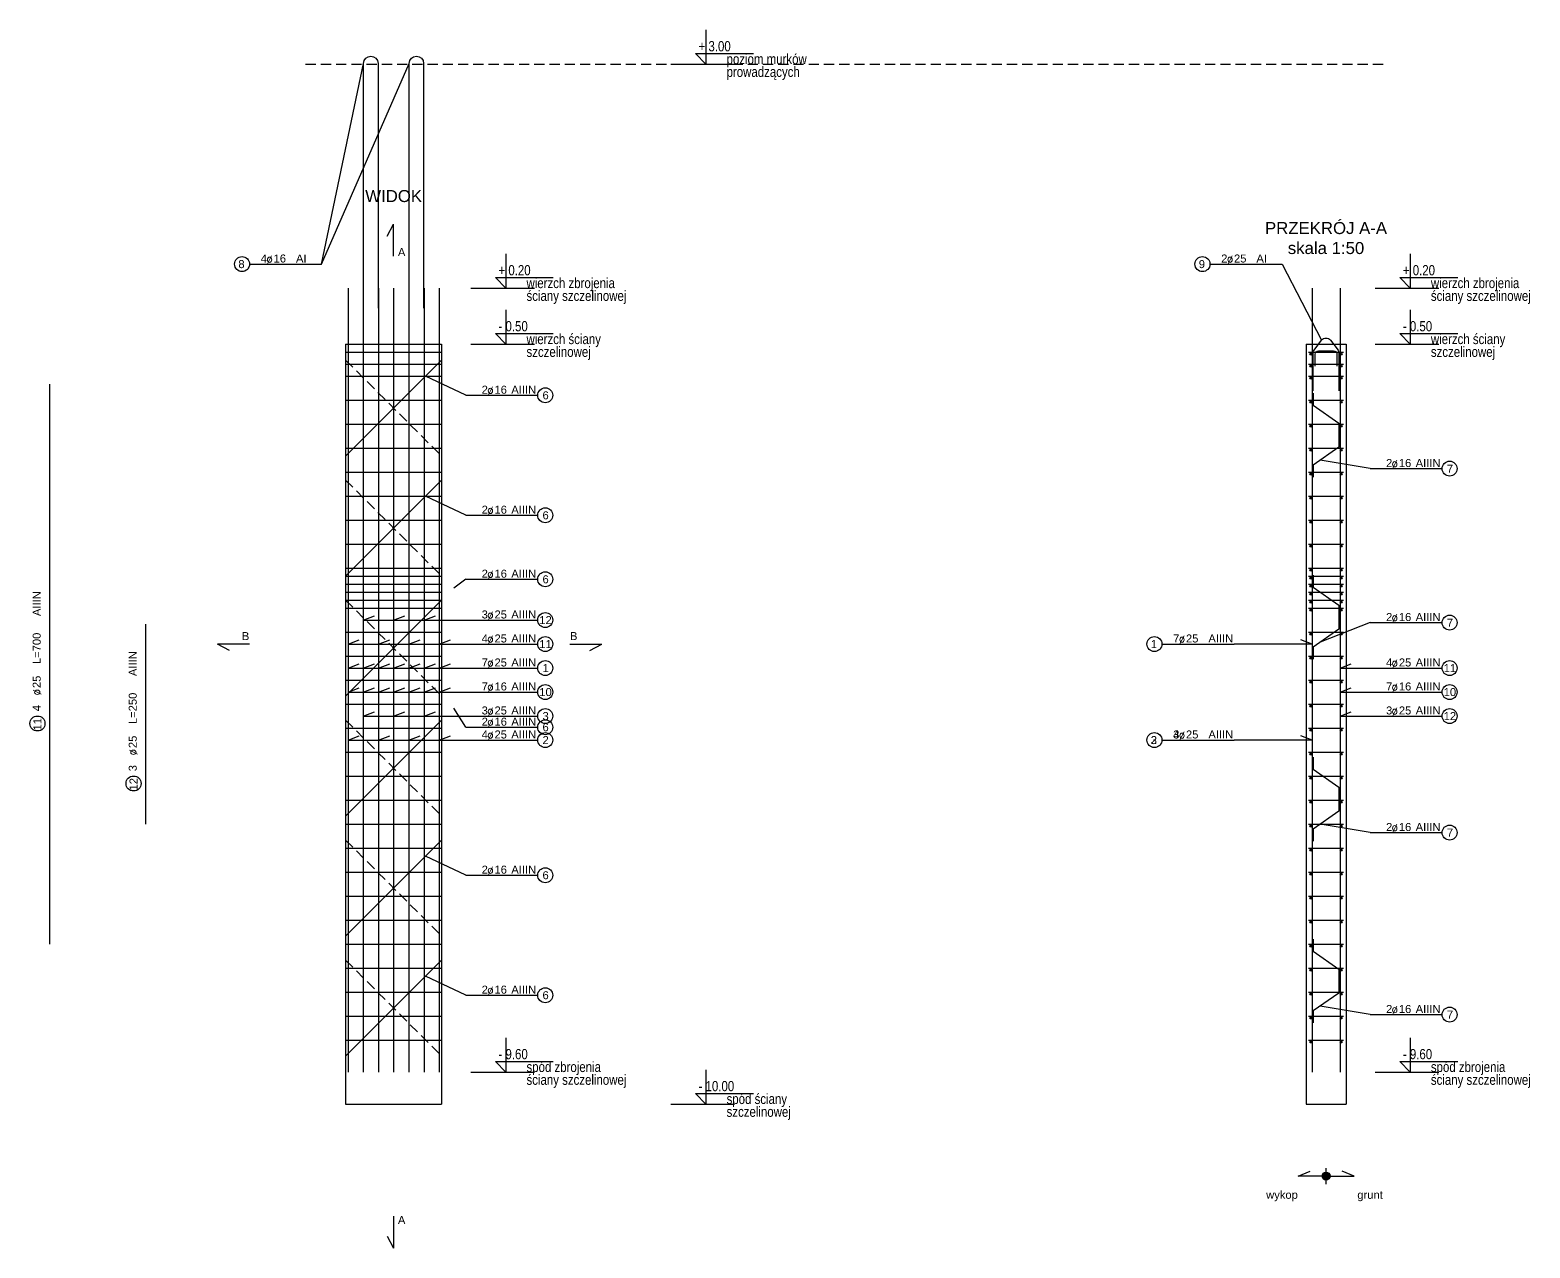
# Model space of a CAD drawing. Extents: x -5033 to 9347, y -16423 to -2430.
# Drawn here: x -1394 to 480, y -16423 to -14900 of the extents above; entities that cross this region are included whole.
import ezdxf
from ezdxf.enums import TextEntityAlignment as Align

# ---------------------------------------------------------------- set-up
doc = ezdxf.new("R2010")
doc.units = 0
doc.header["$MEASUREMENT"] = 0
doc.linetypes.add('DASHED', pattern=[19.05, 12.7, -6.35])
for name, color, linetype in [('__SOL-KOTY_WYSOKOSCIOWE', 4, 'CONTINUOUS'), ('__SOL-OPISY', 4, 'CONTINUOUS'), ('__SOL-PRZERYWANA', 253, 'DASHED'), ('__SOL-WIDOK', 4, 'CONTINUOUS'), ('__SOL-ZBROJENIE', 3, 'CONTINUOUS')]:
    doc.layers.add(name, color=color, linetype=linetype)
doc.styles.add('ARIAL', font='arial.ttf', dxfattribs={"height": 2.5})
doc.styles.add('SIMPLEX', font='SIMPLEX.SHX', dxfattribs={"width": 0.8})
doc.styles.get("Standard").update_dxf_attribs({"font": 'arial.ttf'})

# ---------------------------------------------------------------- blocks, each defined once
blk = doc.blocks.new('OPIS_PRET_BEZ_LINII')
at = {"layer": '__SOL-OPISY'}
blk.add_circle((25.7, 0), 9.36, dxfattribs=at)
at = {"layer": '__SOL-OPISY', "style": 'SIMPLEX', "width": 0.9}
blk.add_text(' %%c ', height=10, dxfattribs=at).set_placement((64.7, -4.8), align=Align.CENTER)
at = {"layer": '__SOL-OPISY', "style": 'ARIAL', "width": 0.8}
blk.add_attdef('NUMER', text='', height=10, dxfattribs=at).set_placement((25.7, 0), align=Align.MIDDLE)
blk.add_attdef('ILOSC', text='', height=10, dxfattribs=at).set_placement((56.9, -5.1), align=Align.RIGHT)
for tag, p in [('SREDNICA', (71, -5.1)), ('DLUGOSC', (95.1, -5.2)), ('STAL', (144.7, -5.2))]:
    blk.add_attdef(tag, p, '', height=10, dxfattribs=at)
blk = doc.blocks.new('OPIS_PRAWY')
at = {"layer": '__SOL-OPISY'}
blk.add_line((0, 0), (90, 0), dxfattribs=at)
blk.add_circle((99.4, 0), 9.36, dxfattribs=at)
at = {"layer": '__SOL-OPISY', "style": 'SIMPLEX', "width": 0.9}
blk.add_text(' %%c ', height=10, dxfattribs=at).set_placement((20.9, 0.5))
at = {"layer": '__SOL-OPISY', "style": 'ARIAL', "width": 0.8}
blk.add_attdef('ILOSC', text='', height=10, dxfattribs=at).set_placement((27.1, 0.1), align=Align.RIGHT)
for tag, p in [('SREDNICA', (35.4, 0.1)), ('STAL', (58.4, 0.5))]:
    blk.add_attdef(tag, p, '', height=10, dxfattribs=at)
for tag, p in [('NUMER', (99.4, 0)), ('DLUGOSC', (52.8, -6.1))]:
    blk.add_attdef(tag, text='', height=10, dxfattribs=at).set_placement(p, align=Align.MIDDLE)
blk = doc.blocks.new('OPIS_LEWY')
at = {"layer": '__SOL-OPISY'}
blk.add_line((-90, 0), (0, 0), dxfattribs=at)
blk.add_circle((-99.4, 0), 9.36, dxfattribs=at)
at = {"layer": '__SOL-OPISY', "style": 'SIMPLEX', "width": 0.9}
blk.add_text(' %%c ', height=10, dxfattribs=at).set_placement((-75, 0.5))
at = {"layer": '__SOL-OPISY', "style": 'ARIAL', "width": 0.8}
for tag, p in [('NUMER', (-99.4, 0)), ('DLUGOSC', (-58.9, -6.6))]:
    blk.add_attdef(tag, text='', height=10, dxfattribs=at).set_placement(p, align=Align.MIDDLE)
blk.add_attdef('ILOSC', text='', height=10, dxfattribs=at).set_placement((-74, 0.1), align=Align.RIGHT)
for tag, p in [('SREDNICA', (-65.8, 0.1)), ('STAL', (-42.7, 0.3))]:
    blk.add_attdef(tag, p, '', height=10, dxfattribs=at)
blk = doc.blocks.new('KOTA')
at = {"layer": '__SOL-KOTY_WYSOKOSCIOWE'}
for p, q in [((0, 33.4), (0, 0)), ((-34, 0), (28, 0)), ((0, 0), (-9.9, 10.4)), ((-9.9, 10.4), (46.5, 10.4))]:
    blk.add_line(p, q, dxfattribs=at)
at = {"layer": '__SOL-KOTY_WYSOKOSCIOWE', "style": 'ARIAL', "width": 0.8}
blk.add_attdef('RZEDNA', (500.5, 15.9), '', height=10.4, dxfattribs=at)

msp = doc.modelspace()

# ---------------------------------------------------------------- hatches: boundary and pattern name
at = {"layer": '__SOL-OPISY'}
msp.add_hatch(color=256, dxfattribs=at).paths.add_polyline_path([(230, -16333, 1), (220, -16333, 1)])
at = {"layer": '__SOL-ZBROJENIE'}
for points in [[(207.2, -15305.5, 1), (204.8, -15305.5, 1)], [(245.2, -15305.5, 1), (242.8, -15305.5, 1)], [(207.2, -15320.5, 1), (204.8, -15320.5, 1)], [(245.2, -15320.5, 1), (242.8, -15320.5, 1)], [(207.2, -15335.5, 1), (204.8, -15335.5, 1)], [(245.2, -15335.5, 1), (242.8, -15335.5, 1)], [(207.2, -15365.5, 1), (204.8, -15365.5, 1)], [(245.2, -15365.5, 1), (242.8, -15365.5, 1)], [(207.2, -15395.5, 1), (204.8, -15395.5, 1)], [(245.2, -15395.5, 1), (242.8, -15395.5, 1)], [(207.2, -15425.5, 1), (204.8, -15425.5, 1)], [(245.2, -15425.5, 1), (242.8, -15425.5, 1)], [(207.2, -15455.5, 1), (204.8, -15455.5, 1)], [(245.2, -15455.5, 1), (242.8, -15455.5, 1)], [(207.2, -15485.5, 1), (204.8, -15485.5, 1)], [(245.2, -15485.5, 1), (242.8, -15485.5, 1)], [(207.2, -15515.5, 1), (204.8, -15515.5, 1)], [(245.2, -15515.5, 1), (242.8, -15515.5, 1)], [(207.2, -15545.5, 1), (204.8, -15545.5, 1)], [(245.2, -15545.5, 1), (242.8, -15545.5, 1)], [(207.2, -15575.5, 1), (204.8, -15575.5, 1)], [(245.2, -15575.5, 1), (242.8, -15575.5, 1)], [(207.2, -15585.5, 1), (204.8, -15585.5, 1)], [(245.2, -15585.5, 1), (242.8, -15585.5, 1)], [(207.2, -15595.5, 1), (204.8, -15595.5, 1)], [(207.2, -15605.5, 1), (204.8, -15605.5, 1)], [(245.2, -15595.5, 1), (242.8, -15595.5, 1)], [(245.2, -15605.5, 1), (242.8, -15605.5, 1)], [(207.2, -15615.5, 1), (204.8, -15615.5, 1)], [(207.2, -15625.5, 1), (204.8, -15625.5, 1)], [(245.2, -15615.5, 1), (242.8, -15615.5, 1)], [(245.2, -15625.5, 1), (242.8, -15625.5, 1)], [(207.2, -15655.5, 1), (204.8, -15655.5, 1)], [(245.2, -15655.5, 1), (242.8, -15655.5, 1)], [(207.2, -15685.5, 1), (204.8, -15685.5, 1)], [(245.2, -15685.5, 1), (242.8, -15685.5, 1)], [(207.2, -15715.5, 1), (204.8, -15715.5, 1)], [(245.2, -15715.5, 1), (242.8, -15715.5, 1)], [(207.2, -15745.5, 1), (204.8, -15745.5, 1)], [(245.2, -15745.5, 1), (242.8, -15745.5, 1)], [(207.2, -15775.5, 1), (204.8, -15775.5, 1)], [(245.2, -15775.5, 1), (242.8, -15775.5, 1)], [(207.2, -15805.5, 1), (204.8, -15805.5, 1)], [(245.2, -15805.5, 1), (242.8, -15805.5, 1)], [(207.2, -15835.5, 1), (204.8, -15835.5, 1)], [(245.2, -15835.5, 1), (242.8, -15835.5, 1)], [(207.2, -15865.5, 1), (204.8, -15865.5, 1)], [(245.2, -15865.5, 1), (242.8, -15865.5, 1)], [(207.2, -15895.5, 1), (204.8, -15895.5, 1)], [(245.2, -15895.5, 1), (242.8, -15895.5, 1)], [(207.2, -15925.5, 1), (204.8, -15925.5, 1)], [(245.2, -15925.5, 1), (242.8, -15925.5, 1)], [(207.2, -15955.5, 1), (204.8, -15955.5, 1)], [(245.2, -15955.5, 1), (242.8, -15955.5, 1)], [(207.2, -15985.5, 1), (204.8, -15985.5, 1)], [(245.2, -15985.5, 1), (242.8, -15985.5, 1)], [(207.2, -16015.5, 1), (204.8, -16015.5, 1)], [(245.2, -16015.5, 1), (242.8, -16015.5, 1)], [(207.2, -16045.5, 1), (204.8, -16045.5, 1)], [(245.2, -16045.5, 1), (242.8, -16045.5, 1)], [(207.2, -16075.5, 1), (204.8, -16075.5, 1)], [(245.2, -16075.5, 1), (242.8, -16075.5, 1)], [(207.2, -16105.5, 1), (204.8, -16105.5, 1)], [(245.2, -16105.5, 1), (242.8, -16105.5, 1)], [(207.2, -16135.5, 1), (204.8, -16135.5, 1)], [(245.2, -16135.5, 1), (242.8, -16135.5, 1)], [(207.2, -16165.5, 1), (204.8, -16165.5, 1)], [(245.2, -16165.5, 1), (242.8, -16165.5, 1)]]:
    msp.add_hatch(color=256, dxfattribs=at).paths.add_polyline_path(points)

# ---------------------------------------------------------------- linework, layer by layer
at = {"layer": '__SOL-OPISY'}
for p, q in [((-1030, -15193), (-977.5, -14942)), ((-1030, -15193), (-920.5, -14942)), ((-948, -15158), (-940, -15143)), ((-940, -15183), (-940, -15143)), ((170, -15193), (219.4, -15287.9)), ((-850, -15357), (-900, -15333)), ((280, -15448.7), (217.52, -15438.2)), ((-850, -15507), (-900, -15483)), ((-850, -15587), (-865, -15598)), ((-978, -15638), (-963.9, -15632.9)), ((-978, -15638), (-850, -15638)), ((-940, -15638), (-925.9, -15632.9)), ((-902, -15638), (-887.9, -15632.9)), ((280, -15641.2), (217.52, -15665.7)), ((-1120, -15668), (-1160, -15668)), ((-1145, -15676), (-1160, -15668)), ((-997, -15668), (-982.9, -15662.9)), ((-997, -15668), (-850, -15668)), ((-959, -15668), (-944.9, -15662.9)), ((-921, -15668), (-906.9, -15662.9)), ((-883, -15668), (-868.9, -15662.9)), ((-720, -15668), (-680, -15668)), ((-695, -15676), (-680, -15668)), ((207.5, -15668), (110, -15668)), ((207.5, -15668), (193.41, -15662.9)), ((-997, -15698), (-982.9, -15692.9)), ((-997, -15698), (-850, -15698)), ((-978, -15698), (-963.9, -15692.9)), ((-959, -15698), (-944.9, -15692.9)), ((-940, -15698), (-925.9, -15692.9)), ((-921, -15698), (-906.9, -15692.9)), ((-902, -15698), (-887.9, -15692.9)), ((-883, -15698), (-868.9, -15692.9)), ((242.5, -15698), (256.6, -15692.9)), ((242.5, -15698), (280, -15698)), ((-997, -15728), (-982.9, -15722.9)), ((-978, -15728), (-963.9, -15722.9)), ((-959, -15728), (-944.9, -15722.9)), ((-940, -15728), (-925.9, -15722.9)), ((-921, -15728), (-906.9, -15722.9)), ((-902, -15728), (-887.9, -15722.9)), ((-883, -15728), (-868.9, -15722.9)), ((242.5, -15728), (256.6, -15722.9)), ((-997, -15728), (-850, -15728)), ((242.5, -15728), (280, -15728)), ((-978, -15758), (-963.9, -15752.9)), ((-978, -15758), (-850, -15758)), ((-940, -15758), (-925.9, -15752.9)), ((-902, -15758), (-887.9, -15752.9)), ((-850, -15772), (-865, -15748)), ((242.5, -15758), (256.6, -15752.9)), ((242.5, -15758), (280, -15758)), ((-997, -15788), (-982.9, -15782.9)), ((-997, -15788), (-850, -15788)), ((-959, -15788), (-944.9, -15782.9)), ((-921, -15788), (-906.9, -15782.9)), ((-883, -15788), (-868.9, -15782.9)), ((207.5, -15788), (110, -15788)), ((207.5, -15788), (110, -15788)), ((207.5, -15788), (193.41, -15782.9)), ((207.5, -15788), (193.41, -15782.9)), ((280, -15903.7), (217.52, -15893.2)), ((-850, -15957), (-900, -15933)), ((-850, -16107), (-900, -16083)), ((280, -16131.2), (217.52, -16120.7)), ((225, -16343), (225, -16323)), ((190, -16333), (205, -16327)), ((225, -16333), (190, -16333)), ((225, -16333), (260, -16333)), ((260, -16333), (245, -16327)), ((-940, -16383), (-940, -16423)), ((-948, -16408), (-940, -16423))]:
    msp.add_line(p, q, dxfattribs=at)
msp.add_circle((225, -16333), 5, dxfattribs=at)
at = {"layer": '__SOL-PRZERYWANA'}
msp.add_line((-1050, -14943), (300, -14943), dxfattribs=at)
for points in [[(-1000, -15293), (-1000, -15313), (-880, -15433), (-880, -15453)], [(-1000, -15443), (-1000, -15463), (-880, -15583), (-880, -15603)], [(-1000, -15593), (-1000, -15613), (-880, -15733), (-880, -15753)], [(-1000, -15743), (-1000, -15763), (-880, -15883), (-880, -15903)], [(-1000, -15893), (-1000, -15913), (-880, -16033), (-880, -16053)], [(-1000, -16043), (-1000, -16063), (-880, -16183), (-880, -16203)]]:
    msp.add_lwpolyline(points, dxfattribs=at)
at = {"layer": '__SOL-WIDOK'}
for p, q in [((-1000, -15293), (-1000, -16243)), ((-1000, -15293), (-880, -15293)), ((-880, -15293), (-880, -16243)), ((200, -15293), (200, -16243)), ((200, -15293), (250, -15293)), ((250, -15293), (250, -16243)), ((-1000, -16243), (-880, -16243)), ((200, -16243), (250, -16243))]:
    msp.add_line(p, q, dxfattribs=at)
at = {"layer": '__SOL-ZBROJENIE'}
for p, q in [((-997, -15223), (-997, -16203)), ((-978, -15223), (-978, -16203)), ((-959, -15223), (-959, -16203)), ((-940, -15223), (-940, -16203)), ((-921, -15223), (-921, -16203)), ((-902, -15223), (-902, -16203)), ((-883, -15223), (-883, -16203)), ((207.5, -15223), (207.5, -16203)), ((242.5, -15223), (242.5, -16203)), ((-1000, -15303), (-880, -15303)), ((203, -15303), (247, -15303)), ((-1000, -15318), (-880, -15318)), ((203, -15318), (247, -15318)), ((-1370, -15343), (-1370, -16043)), ((-1000, -15333), (-880, -15333)), ((203, -15333), (247, -15333)), ((-1000, -15363), (-880, -15363)), ((203, -15363), (247, -15363)), ((-1000, -15393), (-880, -15393)), ((203, -15393), (247, -15393)), ((-1000, -15423), (-880, -15423)), ((203, -15423), (247, -15423)), ((-1000, -15453), (-880, -15453)), ((203, -15453), (247, -15453)), ((-1000, -15483), (-880, -15483)), ((203, -15483), (247, -15483)), ((-1000, -15513), (-880, -15513)), ((203, -15513), (247, -15513)), ((-1000, -15543), (-880, -15543)), ((203, -15543), (247, -15543)), ((-1000, -15573), (-880, -15573)), ((203, -15573), (247, -15573)), ((-1000, -15583), (-880, -15583)), ((-1000, -15593), (-880, -15593)), ((203, -15583), (247, -15583)), ((203, -15593), (247, -15593)), ((-1000, -15603), (-880, -15603)), ((203, -15603), (247, -15603)), ((-1000, -15613), (-880, -15613)), ((-1000, -15623), (-880, -15623)), ((203, -15613), (247, -15613)), ((203, -15623), (247, -15623)), ((-1250, -15643), (-1250, -15893)), ((-1000, -15653), (-880, -15653)), ((203, -15653), (247, -15653)), ((-1000, -15683), (-880, -15683)), ((203, -15683), (247, -15683)), ((-1000, -15713), (-880, -15713)), ((203, -15713), (247, -15713)), ((-1000, -15743), (-880, -15743)), ((203, -15743), (247, -15743)), ((-1000, -15773), (-880, -15773)), ((203, -15773), (247, -15773)), ((-1000, -15803), (-880, -15803)), ((203, -15803), (247, -15803)), ((-1000, -15833), (-880, -15833)), ((203, -15833), (247, -15833)), ((-1000, -15863), (-880, -15863)), ((203, -15863), (247, -15863)), ((-1000, -15893), (-880, -15893)), ((203, -15893), (247, -15893)), ((-1000, -15923), (-880, -15923)), ((203, -15923), (247, -15923)), ((-1000, -15953), (-880, -15953)), ((203, -15953), (247, -15953)), ((-1000, -15983), (-880, -15983)), ((203, -15983), (247, -15983)), ((-1000, -16013), (-880, -16013)), ((203, -16013), (247, -16013)), ((-1000, -16043), (-880, -16043)), ((203, -16043), (247, -16043)), ((-1000, -16073), (-880, -16073)), ((203, -16073), (247, -16073)), ((-1000, -16103), (-880, -16103)), ((203, -16103), (247, -16103)), ((-1000, -16133), (-880, -16133)), ((203, -16133), (247, -16133)), ((-1000, -16163), (-880, -16163)), ((203, -16163), (247, -16163))]:
    msp.add_line(p, q, dxfattribs=at)
for points in [[(-977.5, -15247.9), (-977.5, -14942, -1), (-959.5, -14942), (-959.5, -15247.9)], [(-920.5, -15247.9), (-920.5, -14942, -1), (-902.5, -14942), (-902.5, -15247.9)], [(209, -15351.5), (209, -15303, -0.16), (210, -15300.4), (219.4, -15287.9, -0.45), (230.6, -15287.9), (240, -15300.4, -0.16), (241, -15303), (241, -15351.5)], [(211.5, -15320.5), (211.5, -15305.5, -0.48), (215.5, -15301.5), (234.5, -15301.5, -0.48), (238.5, -15305.5), (238.5, -15320.5)]]:
    msp.add_lwpolyline(points, format="xyb", dxfattribs=at)
for points in [[(-880, -15293), (-880, -15313), (-1000, -15433), (-1000, -15453)], [(209, -15354.3), (209, -15369.3), (241, -15391.8), (241, -15421.8), (209, -15444.2), (209, -15459.2)], [(-880, -15443), (-880, -15463), (-1000, -15583), (-1000, -15603)], [(-880, -15593), (-880, -15613), (-1000, -15733), (-1000, -15753)], [(209, -15581.8), (209, -15596.8), (241, -15619.2), (241, -15649.2), (209, -15671.7), (209, -15686.7)], [(-880, -15743), (-880, -15763), (-1000, -15883), (-1000, -15903)], [(209, -15809.3), (209, -15824.3), (241, -15846.8), (241, -15876.8), (209, -15899.2), (209, -15914.2)], [(-880, -15893), (-880, -15913), (-1000, -16033), (-1000, -16053)], [(-880, -16043), (-880, -16063), (-1000, -16183), (-1000, -16203)], [(209, -16036.8), (209, -16051.8), (241, -16074.2), (241, -16104.2), (209, -16126.7), (209, -16141.7)]]:
    msp.add_lwpolyline(points, dxfattribs=at)
for centre in [(206, -15305.5), (244, -15305.5), (206, -15320.5), (244, -15320.5), (206, -15335.5), (244, -15335.5), (206, -15365.5), (244, -15365.5), (206, -15395.5), (244, -15395.5), (206, -15425.5), (244, -15425.5), (206, -15455.5), (244, -15455.5), (206, -15485.5), (244, -15485.5), (206, -15515.5), (244, -15515.5), (206, -15545.5), (244, -15545.5), (206, -15575.5), (244, -15575.5), (206, -15585.5), (244, -15585.5), (206, -15595.5), (206, -15605.5), (244, -15595.5), (244, -15605.5), (206, -15615.5), (206, -15625.5), (244, -15615.5), (244, -15625.5), (206, -15655.5), (244, -15655.5), (206, -15685.5), (244, -15685.5), (206, -15715.5), (244, -15715.5), (206, -15745.5), (244, -15745.5), (206, -15775.5), (244, -15775.5), (206, -15805.5), (244, -15805.5), (206, -15835.5), (244, -15835.5), (206, -15865.5), (244, -15865.5), (206, -15895.5), (244, -15895.5), (206, -15925.5), (244, -15925.5), (206, -15955.5), (244, -15955.5), (206, -15985.5), (244, -15985.5), (206, -16015.5), (244, -16015.5), (206, -16045.5), (244, -16045.5), (206, -16075.5), (244, -16075.5), (206, -16105.5), (244, -16105.5), (206, -16135.5), (244, -16135.5), (206, -16165.5), (244, -16165.5)]:
    msp.add_circle(centre, 1.2, dxfattribs=at)

# ---------------------------------------------------------------- block references
at = {"layer": '__SOL-KOTY_WYSOKOSCIOWE'}
ref = msp.add_blockref('KOTA', (-550, -14943), dxfattribs=dict(at, xscale=1.28, yscale=1.28, zscale=1.28))
ref.add_attrib('RZEDNA', '+ 3.00', (-559, -14927), dxfattribs={"height": 12.8, "style": 'ARIAL', "width": 0.8})
ref.add_attrib('OPIS1', 'poziom murków', (-524, -14943), dxfattribs={"height": 12.8, "style": 'ARIAL', "width": 0.8})
ref.add_attrib('OPIS2', 'prowadzących', (-524, -14959), dxfattribs={"height": 12.8, "style": 'ARIAL', "width": 0.8})
ref = msp.add_blockref('KOTA', (-800, -15223), dxfattribs=dict(at, xscale=1.28, yscale=1.28, zscale=1.28))
ref.add_attrib('RZEDNA', '+ 0.20', (-809, -15207), dxfattribs={"height": 12.8, "style": 'ARIAL', "width": 0.8})
ref.add_attrib('OPIS1', 'wierzch zbrojenia', (-774, -15223), dxfattribs={"height": 12.8, "style": 'ARIAL', "width": 0.8})
ref.add_attrib('OPIS2', 'ściany szczelinowej', (-774, -15239), dxfattribs={"height": 12.8, "style": 'ARIAL', "width": 0.8})
ref = msp.add_blockref('KOTA', (330, -15223), dxfattribs=dict(at, xscale=1.28, yscale=1.28, zscale=1.28))
ref.add_attrib('RZEDNA', '+ 0.20', (321, -15207), dxfattribs={"height": 12.8, "style": 'ARIAL', "width": 0.8})
ref.add_attrib('OPIS1', 'wierzch zbrojenia', (356, -15223), dxfattribs={"height": 12.8, "style": 'ARIAL', "width": 0.8})
ref.add_attrib('OPIS2', 'ściany szczelinowej', (356, -15239), dxfattribs={"height": 12.8, "style": 'ARIAL', "width": 0.8})
ref = msp.add_blockref('KOTA', (-800, -15293), dxfattribs=dict(at, xscale=1.28, yscale=1.28, zscale=1.28))
ref.add_attrib('RZEDNA', '- 0.50', (-809, -15277), dxfattribs={"height": 12.8, "style": 'ARIAL', "width": 0.8})
ref.add_attrib('OPIS1', 'wierzch ściany', (-774, -15293), dxfattribs={"height": 12.8, "style": 'ARIAL', "width": 0.8})
ref.add_attrib('OPIS2', 'szczelinowej', (-774, -15309), dxfattribs={"height": 12.8, "style": 'ARIAL', "width": 0.8})
ref = msp.add_blockref('KOTA', (330, -15293), dxfattribs=dict(at, xscale=1.28, yscale=1.28, zscale=1.28))
ref.add_attrib('RZEDNA', '- 0.50', (321, -15277), dxfattribs={"height": 12.8, "style": 'ARIAL', "width": 0.8})
ref.add_attrib('OPIS1', 'wierzch ściany', (356, -15293), dxfattribs={"height": 12.8, "style": 'ARIAL', "width": 0.8})
ref.add_attrib('OPIS2', 'szczelinowej', (356, -15309), dxfattribs={"height": 12.8, "style": 'ARIAL', "width": 0.8})
ref = msp.add_blockref('KOTA', (-800, -16203), dxfattribs=dict(at, xscale=1.28, yscale=1.28, zscale=1.28))
ref.add_attrib('RZEDNA', '- 9.60', (-809, -16187), dxfattribs={"height": 12.8, "style": 'ARIAL', "width": 0.8})
ref.add_attrib('OPIS1', 'spód zbrojenia', (-774, -16203), dxfattribs={"height": 12.8, "style": 'ARIAL', "width": 0.8})
ref.add_attrib('OPIS2', 'ściany szczelinowej', (-774, -16219), dxfattribs={"height": 12.8, "style": 'ARIAL', "width": 0.8})
ref = msp.add_blockref('KOTA', (330, -16203), dxfattribs=dict(at, xscale=1.28, yscale=1.28, zscale=1.28))
ref.add_attrib('RZEDNA', '- 9.60', (321, -16187), dxfattribs={"height": 12.8, "style": 'ARIAL', "width": 0.8})
ref.add_attrib('OPIS1', 'spód zbrojenia', (356, -16203), dxfattribs={"height": 12.8, "style": 'ARIAL', "width": 0.8})
ref.add_attrib('OPIS2', 'ściany szczelinowej', (356, -16219), dxfattribs={"height": 12.8, "style": 'ARIAL', "width": 0.8})
ref = msp.add_blockref('KOTA', (-550, -16243), dxfattribs=dict(at, xscale=1.28, yscale=1.28, zscale=1.28))
ref.add_attrib('RZEDNA', '- 10.00', (-559, -16227), dxfattribs={"height": 12.8, "style": 'ARIAL', "width": 0.8})
ref.add_attrib('OPIS1', 'spód ściany', (-524, -16243), dxfattribs={"height": 12.8, "style": 'ARIAL', "width": 0.8})
ref.add_attrib('OPIS2', 'szczelinowej', (-524, -16259), dxfattribs={"height": 12.8, "style": 'ARIAL', "width": 0.8})
at = {"layer": '__SOL-OPISY'}
ref = msp.add_blockref('OPIS_LEWY', (-1030, -15193), dxfattribs=at)
ref.add_attrib('ILOSC', '4', (-1106, -15191), dxfattribs={"height": 10, "style": 'ARIAL'})
ref.add_attrib('SREDNICA', '16', (-1090, -15191), dxfattribs={"height": 10, "style": 'ARIAL'})
ref.add_attrib('STAL', 'AI', (-1062, -15191), dxfattribs={"height": 10, "style": 'ARIAL'})
ref.add_attrib('NUMER', '8', (-1134, -15198), dxfattribs={"height": 10, "style": 'ARIAL'})
ref = msp.add_blockref('OPIS_LEWY', (170, -15193), dxfattribs=at)
ref.add_attrib('ILOSC', '2', (94, -15191), dxfattribs={"height": 10, "style": 'ARIAL'})
ref.add_attrib('SREDNICA', '25', (110, -15191), dxfattribs={"height": 10, "style": 'ARIAL'})
ref.add_attrib('STAL', 'AI', (138, -15191), dxfattribs={"height": 10, "style": 'ARIAL'})
ref.add_attrib('NUMER', '9', (66, -15198), dxfattribs={"height": 10, "style": 'ARIAL'})
ref = msp.add_blockref('OPIS_PRAWY', (-850, -15357), dxfattribs=at)
ref.add_attrib('ILOSC', '2', (-830, -15355), dxfattribs={"height": 10, "style": 'ARIAL'})
ref.add_attrib('SREDNICA', '16', (-814, -15355), dxfattribs={"height": 10, "style": 'ARIAL'})
ref.add_attrib('STAL', 'AIIIN', (-793, -15355), dxfattribs={"height": 10, "style": 'ARIAL'})
ref.add_attrib('NUMER', '6', (-754, -15362), dxfattribs={"height": 10, "style": 'ARIAL'})
ref = msp.add_blockref('OPIS_PRAWY', (280, -15448.7), dxfattribs=at)
ref.add_attrib('ILOSC', '2', (300, -15446.7), dxfattribs={"height": 10, "style": 'ARIAL'})
ref.add_attrib('SREDNICA', '16', (316, -15446.7), dxfattribs={"height": 10, "style": 'ARIAL'})
ref.add_attrib('STAL', 'AIIIN', (337, -15446.7), dxfattribs={"height": 10, "style": 'ARIAL'})
ref.add_attrib('NUMER', '7', (376, -15453.7), dxfattribs={"height": 10, "style": 'ARIAL'})
ref = msp.add_blockref('OPIS_PRAWY', (-850, -15507), dxfattribs=at)
ref.add_attrib('ILOSC', '2', (-830, -15505), dxfattribs={"height": 10, "style": 'ARIAL'})
ref.add_attrib('SREDNICA', '16', (-814, -15505), dxfattribs={"height": 10, "style": 'ARIAL'})
ref.add_attrib('STAL', 'AIIIN', (-793, -15505), dxfattribs={"height": 10, "style": 'ARIAL'})
ref.add_attrib('NUMER', '6', (-754, -15512), dxfattribs={"height": 10, "style": 'ARIAL'})
ref = msp.add_blockref('OPIS_PRAWY', (-850, -15587), dxfattribs=at)
ref.add_attrib('ILOSC', '2', (-830, -15585), dxfattribs={"height": 10, "style": 'ARIAL'})
ref.add_attrib('SREDNICA', '16', (-814, -15585), dxfattribs={"height": 10, "style": 'ARIAL'})
ref.add_attrib('STAL', 'AIIIN', (-793, -15585), dxfattribs={"height": 10, "style": 'ARIAL'})
ref.add_attrib('NUMER', '6', (-754, -15592), dxfattribs={"height": 10, "style": 'ARIAL'})
ref = msp.add_blockref('OPIS_PRET_BEZ_LINII', (-1385, -15793), dxfattribs=dict(at, rotation=90))
ref.add_attrib('NUMER', '11', (-1380, -15776), dxfattribs={"height": 10, "rotation": 90, "style": 'ARIAL'})
ref.add_attrib('ILOSC', '4', (-1381, -15752), dxfattribs={"height": 10, "rotation": 90, "style": 'ARIAL'})
ref.add_attrib('SREDNICA', '25', (-1381, -15723), dxfattribs={"height": 10, "rotation": 90, "style": 'ARIAL'})
ref.add_attrib('DLUGOSC', 'L=700', (-1381, -15693), dxfattribs={"height": 10, "rotation": 90, "style": 'ARIAL'})
ref.add_attrib('STAL', 'AIIIN', (-1381, -15633), dxfattribs={"height": 10, "rotation": 90, "style": 'ARIAL'})
ref = msp.add_blockref('OPIS_PRAWY', (-850, -15638), dxfattribs=at)
ref.add_attrib('ILOSC', '3', (-830, -15636), dxfattribs={"height": 10, "style": 'ARIAL'})
ref.add_attrib('SREDNICA', '25', (-814, -15636), dxfattribs={"height": 10, "style": 'ARIAL'})
ref.add_attrib('STAL', 'AIIIN', (-793, -15636), dxfattribs={"height": 10, "style": 'ARIAL'})
ref.add_attrib('NUMER', '12', (-758, -15643), dxfattribs={"height": 10, "style": 'ARIAL'})
ref = msp.add_blockref('OPIS_PRAWY', (280, -15641.2), dxfattribs=at)
ref.add_attrib('ILOSC', '2', (300, -15639.2), dxfattribs={"height": 10, "style": 'ARIAL'})
ref.add_attrib('SREDNICA', '16', (316, -15639.2), dxfattribs={"height": 10, "style": 'ARIAL'})
ref.add_attrib('STAL', 'AIIIN', (337, -15639.2), dxfattribs={"height": 10, "style": 'ARIAL'})
ref.add_attrib('NUMER', '7', (376, -15646.2), dxfattribs={"height": 10, "style": 'ARIAL'})
ref = msp.add_blockref('OPIS_PRAWY', (-850, -15668), dxfattribs=at)
ref.add_attrib('ILOSC', '4', (-830, -15666), dxfattribs={"height": 10, "style": 'ARIAL'})
ref.add_attrib('SREDNICA', '25', (-814, -15666), dxfattribs={"height": 10, "style": 'ARIAL'})
ref.add_attrib('STAL', 'AIIIN', (-793, -15666), dxfattribs={"height": 10, "style": 'ARIAL'})
ref.add_attrib('NUMER', '11', (-758, -15673), dxfattribs={"height": 10, "style": 'ARIAL'})
ref = msp.add_blockref('OPIS_LEWY', (110, -15668), dxfattribs=at)
ref.add_attrib('ILOSC', '7', (34, -15666), dxfattribs={"height": 10, "style": 'ARIAL'})
ref.add_attrib('SREDNICA', '25', (50, -15666), dxfattribs={"height": 10, "style": 'ARIAL'})
ref.add_attrib('STAL', 'AIIIN', (78, -15666), dxfattribs={"height": 10, "style": 'ARIAL'})
ref.add_attrib('NUMER', '1', (6, -15673), dxfattribs={"height": 10, "style": 'ARIAL'})
ref = msp.add_blockref('OPIS_PRET_BEZ_LINII', (-1265, -15868), dxfattribs=dict(at, rotation=90))
ref.add_attrib('NUMER', '12', (-1260, -15851), dxfattribs={"height": 10, "rotation": 90, "style": 'ARIAL'})
ref.add_attrib('ILOSC', '3', (-1261, -15827), dxfattribs={"height": 10, "rotation": 90, "style": 'ARIAL'})
ref.add_attrib('SREDNICA', '25', (-1261, -15798), dxfattribs={"height": 10, "rotation": 90, "style": 'ARIAL'})
ref.add_attrib('DLUGOSC', 'L=250', (-1261, -15768), dxfattribs={"height": 10, "rotation": 90, "style": 'ARIAL'})
ref.add_attrib('STAL', 'AIIIN', (-1261, -15708), dxfattribs={"height": 10, "rotation": 90, "style": 'ARIAL'})
ref = msp.add_blockref('OPIS_PRAWY', (-850, -15698), dxfattribs=at)
ref.add_attrib('ILOSC', '7', (-830, -15696), dxfattribs={"height": 10, "style": 'ARIAL'})
ref.add_attrib('SREDNICA', '25', (-814, -15696), dxfattribs={"height": 10, "style": 'ARIAL'})
ref.add_attrib('STAL', 'AIIIN', (-793, -15696), dxfattribs={"height": 10, "style": 'ARIAL'})
ref.add_attrib('NUMER', '1', (-754, -15703), dxfattribs={"height": 10, "style": 'ARIAL'})
ref = msp.add_blockref('OPIS_PRAWY', (280, -15698), dxfattribs=at)
ref.add_attrib('ILOSC', '4', (300, -15696), dxfattribs={"height": 10, "style": 'ARIAL'})
ref.add_attrib('SREDNICA', '25', (316, -15696), dxfattribs={"height": 10, "style": 'ARIAL'})
ref.add_attrib('STAL', 'AIIIN', (337, -15696), dxfattribs={"height": 10, "style": 'ARIAL'})
ref.add_attrib('NUMER', '11', (372, -15703), dxfattribs={"height": 10, "style": 'ARIAL'})
ref = msp.add_blockref('OPIS_PRAWY', (-850, -15728), dxfattribs=at)
ref.add_attrib('ILOSC', '7', (-830, -15726), dxfattribs={"height": 10, "style": 'ARIAL'})
ref.add_attrib('SREDNICA', '16', (-814, -15726), dxfattribs={"height": 10, "style": 'ARIAL'})
ref.add_attrib('STAL', 'AIIIN', (-793, -15726), dxfattribs={"height": 10, "style": 'ARIAL'})
ref.add_attrib('NUMER', '10', (-758, -15733), dxfattribs={"height": 10, "style": 'ARIAL'})
ref = msp.add_blockref('OPIS_PRAWY', (280, -15728), dxfattribs=at)
ref.add_attrib('ILOSC', '7', (300, -15726), dxfattribs={"height": 10, "style": 'ARIAL'})
ref.add_attrib('SREDNICA', '16', (316, -15726), dxfattribs={"height": 10, "style": 'ARIAL'})
ref.add_attrib('STAL', 'AIIIN', (337, -15726), dxfattribs={"height": 10, "style": 'ARIAL'})
ref.add_attrib('NUMER', '10', (372, -15733), dxfattribs={"height": 10, "style": 'ARIAL'})
ref = msp.add_blockref('OPIS_PRAWY', (-850, -15758), dxfattribs=at)
ref.add_attrib('ILOSC', '3', (-830, -15756), dxfattribs={"height": 10, "style": 'ARIAL'})
ref.add_attrib('SREDNICA', '25', (-814, -15756), dxfattribs={"height": 10, "style": 'ARIAL'})
ref.add_attrib('STAL', 'AIIIN', (-793, -15756), dxfattribs={"height": 10, "style": 'ARIAL'})
ref.add_attrib('NUMER', '3', (-754, -15763), dxfattribs={"height": 10, "style": 'ARIAL'})
ref = msp.add_blockref('OPIS_PRAWY', (-850, -15772), dxfattribs=at)
ref.add_attrib('ILOSC', '2', (-830, -15770), dxfattribs={"height": 10, "style": 'ARIAL'})
ref.add_attrib('SREDNICA', '16', (-814, -15770), dxfattribs={"height": 10, "style": 'ARIAL'})
ref.add_attrib('STAL', 'AIIIN', (-793, -15770), dxfattribs={"height": 10, "style": 'ARIAL'})
ref.add_attrib('NUMER', '6', (-754, -15777), dxfattribs={"height": 10, "style": 'ARIAL'})
ref = msp.add_blockref('OPIS_PRAWY', (280, -15758), dxfattribs=at)
ref.add_attrib('ILOSC', '3', (300, -15756), dxfattribs={"height": 10, "style": 'ARIAL'})
ref.add_attrib('SREDNICA', '25', (316, -15756), dxfattribs={"height": 10, "style": 'ARIAL'})
ref.add_attrib('STAL', 'AIIIN', (337, -15756), dxfattribs={"height": 10, "style": 'ARIAL'})
ref.add_attrib('NUMER', '12', (372, -15763), dxfattribs={"height": 10, "style": 'ARIAL'})
ref = msp.add_blockref('OPIS_PRAWY', (-850, -15788), dxfattribs=at)
ref.add_attrib('ILOSC', '4', (-830, -15786), dxfattribs={"height": 10, "style": 'ARIAL'})
ref.add_attrib('SREDNICA', '25', (-814, -15786), dxfattribs={"height": 10, "style": 'ARIAL'})
ref.add_attrib('STAL', 'AIIIN', (-793, -15786), dxfattribs={"height": 10, "style": 'ARIAL'})
ref.add_attrib('NUMER', '2', (-754, -15793), dxfattribs={"height": 10, "style": 'ARIAL'})
ref = msp.add_blockref('OPIS_LEWY', (110, -15788), dxfattribs=at)
ref.add_attrib('ILOSC', '4', (34, -15786), dxfattribs={"height": 10, "style": 'ARIAL'})
ref.add_attrib('SREDNICA', '25', (50, -15786), dxfattribs={"height": 10, "style": 'ARIAL'})
ref.add_attrib('STAL', 'AIIIN', (78, -15786), dxfattribs={"height": 10, "style": 'ARIAL'})
ref.add_attrib('NUMER', '2', (6, -15793), dxfattribs={"height": 10, "style": 'ARIAL'})
ref = msp.add_blockref('OPIS_LEWY', (110, -15788), dxfattribs=at)
ref.add_attrib('ILOSC', '3', (34, -15786), dxfattribs={"height": 10, "style": 'ARIAL'})
ref.add_attrib('SREDNICA', '25', (50, -15786), dxfattribs={"height": 10, "style": 'ARIAL'})
ref.add_attrib('STAL', 'AIIIN', (78, -15786), dxfattribs={"height": 10, "style": 'ARIAL'})
ref.add_attrib('NUMER', '3', (6, -15793), dxfattribs={"height": 10, "style": 'ARIAL'})
ref = msp.add_blockref('OPIS_PRAWY', (280, -15903.7), dxfattribs=at)
ref.add_attrib('ILOSC', '2', (300, -15901.7), dxfattribs={"height": 10, "style": 'ARIAL'})
ref.add_attrib('SREDNICA', '16', (316, -15901.7), dxfattribs={"height": 10, "style": 'ARIAL'})
ref.add_attrib('STAL', 'AIIIN', (337, -15901.7), dxfattribs={"height": 10, "style": 'ARIAL'})
ref.add_attrib('NUMER', '7', (376, -15908.7), dxfattribs={"height": 10, "style": 'ARIAL'})
ref = msp.add_blockref('OPIS_PRAWY', (-850, -15957), dxfattribs=at)
ref.add_attrib('ILOSC', '2', (-830, -15955), dxfattribs={"height": 10, "style": 'ARIAL'})
ref.add_attrib('SREDNICA', '16', (-814, -15955), dxfattribs={"height": 10, "style": 'ARIAL'})
ref.add_attrib('STAL', 'AIIIN', (-793, -15955), dxfattribs={"height": 10, "style": 'ARIAL'})
ref.add_attrib('NUMER', '6', (-754, -15962), dxfattribs={"height": 10, "style": 'ARIAL'})
ref = msp.add_blockref('OPIS_PRAWY', (-850, -16107), dxfattribs=at)
ref.add_attrib('ILOSC', '2', (-830, -16105), dxfattribs={"height": 10, "style": 'ARIAL'})
ref.add_attrib('SREDNICA', '16', (-814, -16105), dxfattribs={"height": 10, "style": 'ARIAL'})
ref.add_attrib('STAL', 'AIIIN', (-793, -16105), dxfattribs={"height": 10, "style": 'ARIAL'})
ref.add_attrib('NUMER', '6', (-754, -16112), dxfattribs={"height": 10, "style": 'ARIAL'})
ref = msp.add_blockref('OPIS_PRAWY', (280, -16131.2), dxfattribs=at)
ref.add_attrib('ILOSC', '2', (300, -16129.2), dxfattribs={"height": 10, "style": 'ARIAL'})
ref.add_attrib('SREDNICA', '16', (316, -16129.2), dxfattribs={"height": 10, "style": 'ARIAL'})
ref.add_attrib('STAL', 'AIIIN', (337, -16129.2), dxfattribs={"height": 10, "style": 'ARIAL'})
ref.add_attrib('NUMER', '7', (376, -16136.2), dxfattribs={"height": 10, "style": 'ARIAL'})

# ---------------------------------------------------------------- texts
at = {"layer": '__SOL-OPISY', "width": 2500, "attachment_point": 5}
for s, insert, char_height in [('\\P\\PWIDOK\\P', (-940, -15083), 15), ('\\P\\P\\PPRZEKRÓJ A-A\\Pskala 1:50\\P', (225, -15123), 15), ('A\\P', (-930, -15178), 10), ('B\\P', (-1125, -15658), 10), ('B\\P', (-715, -15658), 10), ('wykop\\P', (170, -16358), 10), ('grunt\\P', (280, -16358), 10), ('A\\P', (-930, -16388), 10)]:
    msp.add_mtext(s, dxfattribs=dict(at, insert=insert, char_height=char_height))

doc.saveas('drawing.dxf')
